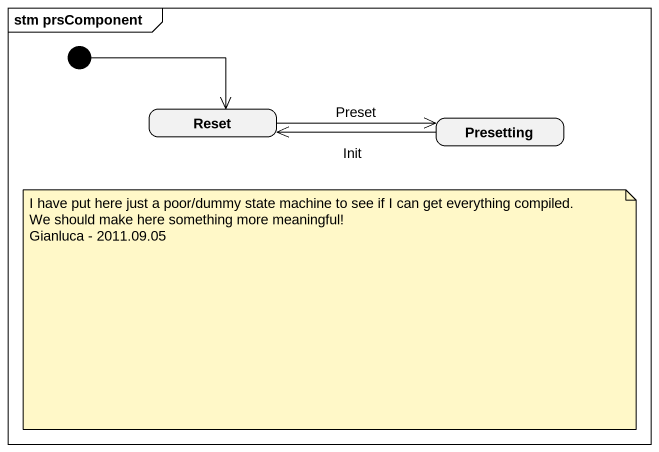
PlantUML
@startuml
mainframe stm prsComponent
hide empty description
state Reset
state Presetting
[*] -right-> Reset
Reset -right-> Presetting : Preset
Presetting -left-> Reset : Init
note as N1
  I have put here just a poor/dummy state machine to see if I can get everything compiled.
  We should make here something more meaningful!
  Gianluca - 2011.09.05
end note
@enduml
